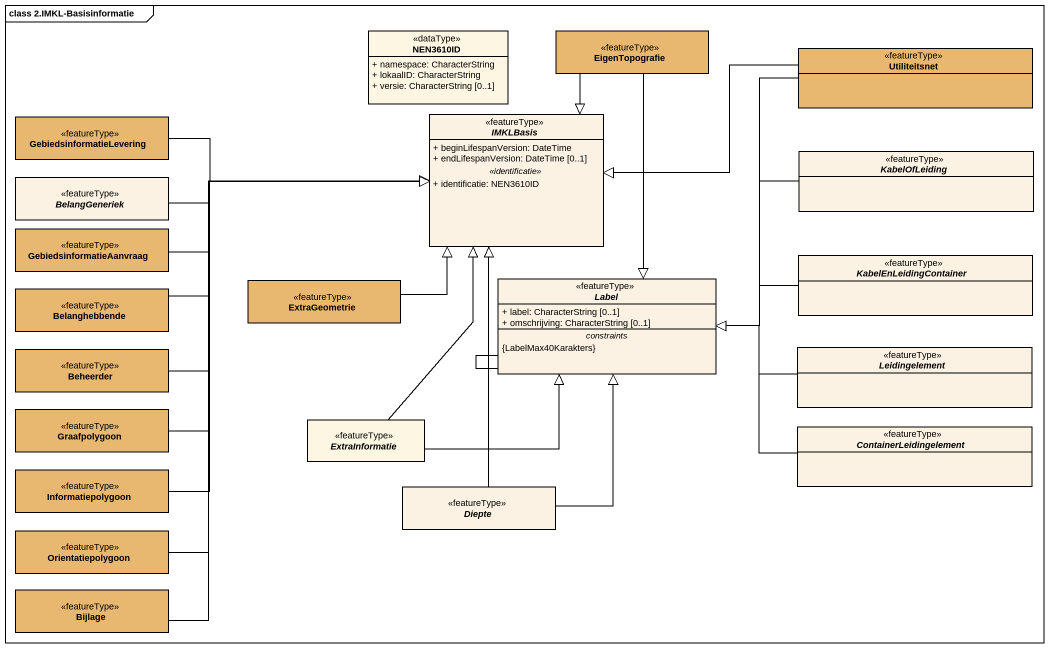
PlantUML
@startuml
mainframe class 2.IMKL-Basisinformatie
allowmixing
hide circle
hide empty members
skinparam classAttributeIconSize 0
class NEN3610ID <<dataType>> {
  + namespace: CharacterString
  + lokaalID: CharacterString
  + versie: CharacterString [0..1]
}
class EigenTopografie <<featureType>> #E9B870
class Utiliteitsnet <<featureType>> #E9B870
class GebiedsinformatieLevering <<featureType>> #E9B870
abstract class IMKLBasis <<featureType>> #FCF2E3 {
  + beginLifespanVersion: DateTime
  + endLifespanVersion: DateTime [0..1]
  .. <<identificatie>> ..
  + identificatie: NEN3610ID
}
abstract class BelangGeneriek <<featureType>> #FCF2E3
abstract class KabelOfLeiding <<featureType>> #FCF2E3
class GebiedsinformatieAanvraag <<featureType>> #E9B870
abstract class KabelEnLeidingContainer <<featureType>> #FCF2E3
class Belanghebbende <<featureType>> #E9B870
class ExtraGeometrie <<featureType>> #E9B870
abstract class "Label" as Label_ <<featureType>> #FCF2E3 {
  + label: CharacterString [0..1]
  + omschrijving: CharacterString [0..1]
  -- constraints --
  {LabelMax40Karakters}
}
class Beheerder <<featureType>> #E9B870
rectangle " " as rectangle1
abstract class Leidingelement <<featureType>> #FCF2E3
class Graafpolygoon <<featureType>> #E9B870
abstract class ExtraInformatie <<featureType>>
abstract class ContainerLeidingelement <<featureType>> #FCF2E3
class Informatiepolygoon <<featureType>> #E9B870
abstract class Diepte <<featureType>> #FCF2E3
class Orientatiepolygoon <<featureType>> #E9B870
class Bijlage <<featureType>> #E9B870
EigenTopografie --|> IMKLBasis
EigenTopografie --|> Label_
Utiliteitsnet -left-|> IMKLBasis
Utiliteitsnet --|> Label_
GebiedsinformatieLevering -right-|> IMKLBasis
BelangGeneriek -right-|> IMKLBasis
KabelOfLeiding -left-|> Label_
GebiedsinformatieAanvraag -right-|> IMKLBasis
KabelEnLeidingContainer -left-|> Label_
Belanghebbende -right-|> IMKLBasis
ExtraGeometrie -up-|> IMKLBasis
Beheerder -right-|> IMKLBasis
Leidingelement -left-|> Label_
Graafpolygoon -right-|> IMKLBasis
ExtraInformatie -up-|> IMKLBasis
ExtraInformatie -right-|> Label_
ContainerLeidingelement -left-|> Label_
Informatiepolygoon -up-|> IMKLBasis
Diepte -up-|> IMKLBasis
Diepte -up-|> Label_
Orientatiepolygoon -up-|> IMKLBasis
Bijlage -up-|> IMKLBasis
@enduml
